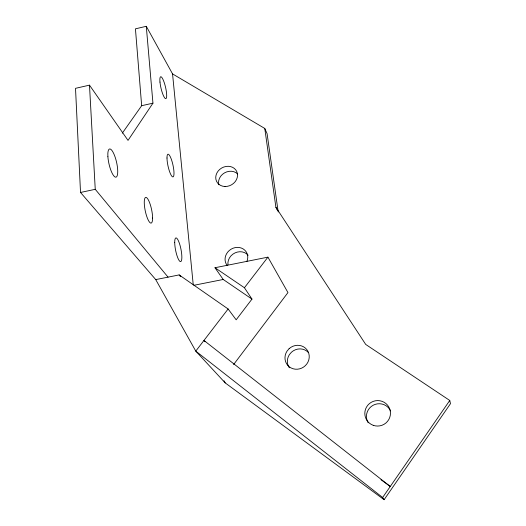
<?xml version="1.0" encoding="UTF-8"?>
<svg xmlns="http://www.w3.org/2000/svg" width="526" height="526" viewBox="0 0 526 526"><rect width="100%" height="100%" fill="white"/><g stroke="black" fill="none" stroke-linecap="round" stroke-linejoin="round"><path stroke-width="0.79" d="M146.281 26.3L152.948 103.175L128.022 140.389L89.486 85.146L75.514 88.335L80.524 192.463L155.735 279.602L195.771 351.118L225.2 382.895L384.118 499.7L450.486 403.666L449.763 400.47L365.708 344.425L275.907 207.297L264.769 128.449L172.554 73.91L146.281 26.3L135.438 28.838L141.658 105.7L122.315 133.15M384.118 499.7L382.639 497.491L449.763 400.47M233.61 364.544L287.952 292.581L267.925 257.148L214.983 267.741L223.221 279.477L251.974 299.097L236.167 319.808L228.12 308.979L179.156 274.914L155.735 279.602M228.12 308.979L195.771 351.118L382.639 497.491M251.974 299.097L244.432 287.742L267.925 257.148M141.658 105.7L152.948 103.175M80.524 192.463L95.245 189.314L168.044 277.136M193.884 285.296L223.221 279.477M214.983 267.741L244.432 287.742M380.975 479.719L390.266 486.471L203.97 340.453L205.041 341.676M179.76 275.335L180.78 276.61M179.156 274.914L180.175 276.189M223.991 380.758L225.2 382.895M275.907 207.297L277.222 209.979M264.769 128.449L267.09 133.689L278.208 211.991M172.554 73.91L193.2 284.448M89.486 85.146L95.245 189.314M218.836 184.738A11.131 9.672 -28.9 0 1 224.457 172.916A11.131 9.672 -28.9 0 1 237.594 173.915M227.239 265.498A11.697 10.513 -33.1 0 1 235.148 247.614A11.697 10.513 -33.1 0 1 246.839 261.573M368.18 422.805A12.703 12.604 -22.8 0 1 373.21 405.217A12.703 12.604 -22.8 0 1 390.614 410.931M227.949 264.703A11.585 10.435 -33.2 0 1 235.01 252.901A11.585 10.435 -33.2 0 1 248.147 255.261M289.313 367.766A12.243 11.638 -37.9 0 1 289.399 354.609L291.47 352.203A12.243 11.638 -37.9 0 1 308.374 352.479M289.149 348.646L287.058 351.072A12.374 11.736 -37.6 0 0 295.191 369.18A12.374 11.736 -37.6 0 0 308.782 353.4A12.374 11.736 -37.6 0 0 289.149 348.646M152.593 218.06L152.448 215.18A13.15 3.235 78.1 0 0 145.735 197.375A13.15 3.235 78.1 0 0 146.682 216.212A13.15 3.235 78.1 0 0 152.593 218.06M107.896 156.702L107.843 153.625A14.452 3.879 77.2 0 1 115.266 157.53A14.452 3.879 77.2 0 1 115.602 177.183A14.452 3.879 77.2 0 1 107.896 156.702M225.016 186.5A11.237 9.738 -28.9 0 0 236.785 171.588A11.237 9.738 -28.9 0 0 218.106 171.101A11.237 9.738 -28.9 0 0 225.016 186.5M373.263 425.324A12.841 12.723 -23.4 0 0 390.266 411.01A12.841 12.723 -23.4 0 0 369.39 403.62A12.841 12.723 -23.4 0 0 373.263 425.324M166.992 158.01A11.618 2.518 77.6 0 0 172.298 176.677A11.618 2.518 77.6 0 0 172.18 161.936A11.618 2.518 77.6 0 0 166.992 158.01M159.976 82.089A11.25 2.314 76.8 0 0 165.71 98.671A11.25 2.314 76.8 0 0 164.151 82.358A11.25 2.314 76.8 0 0 159.976 82.089M174.717 242.657A12.091 2.729 78.7 0 0 180.194 261.553A12.091 2.729 78.7 0 0 179.964 245.116A12.091 2.729 78.7 0 0 174.717 242.657"/></g></svg>
